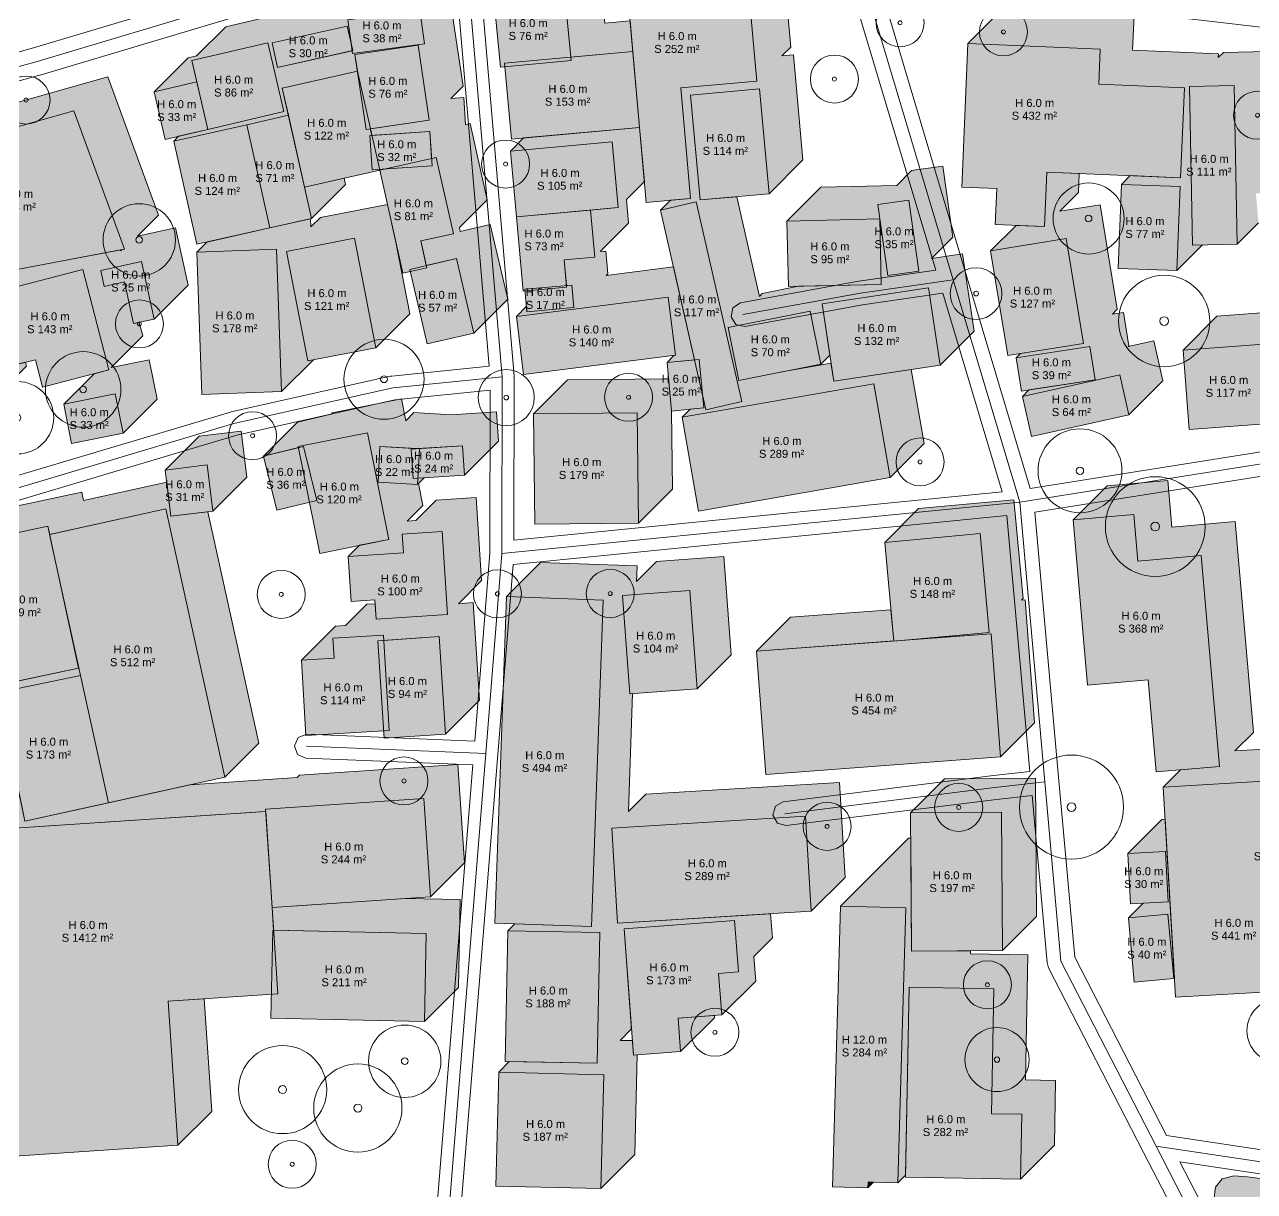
# Model space of a CAD drawing. Header units: metres. Extents: x -4 to 969, y -5 to 964.
# Drawn here: x 323.6 to 477.2, y 391.4 to 537.2 of the extents above; entities that cross this region are included whole.
import ezdxf

# ---------------------------------------------------------------- set-up
doc = ezdxf.new("R2010")
doc.units = ezdxf.units.M
doc.header["$MEASUREMENT"] = 0
for name, color, linetype, lineweight, true_color in [('TPX_BUILDING_AREAS_TEXT', 7, 'CONTINUOUS', 0, 0x000000), ('TPX_BUILDING_HEIGHTS_TEXT', 7, 'CONTINUOUS', 0, 0x000000), ('TPX_BUILDINGS', 7, 'CONTINUOUS', 0, 0x000000), ('TPX_BUILDINGS_HATCH', 7, 'CONTINUOUS', 0, 0xf0f0f0), ('TPX_BUILDINGS_SHADOWS_HATCH', 7, 'CONTINUOUS', 0, 0x000000), ('TPX_BUILDINGS_SHADOWS_OUTLINES', 7, 'CONTINUOUS', 0, 0x000000), ('TPX_ROADS_AXES', 7, 'CONTINUOUS', 0, 0x323232), ('TPX_ROADS_CONTOURS', 7, 'CONTINUOUS', 0, 0x646464), ('TPX_VEGETATION_GREEN_SPACES', 7, 'CONTINUOUS', 0, 0x58ba48), ('TPX_VEGETATION_GREEN_SPACES_HATCH', 7, 'CONTINUOUS', 0, 0x58ba48), ('TPX_VEGETATION_TREES_INDIVIDUAL', 7, 'CONTINUOUS', 0, 0x136734)]:
    doc.layers.add(name, color=color, linetype=linetype, lineweight=lineweight, true_color=true_color)
doc.styles.add('TPX_TEXTE', font='arial.ttf')

# ---------------------------------------------------------------- blocks, each defined once
blk = doc.blocks.new('TREETR005_CR065')
at = {"layer": 'TPX_VEGETATION_TREES_INDIVIDUAL'}
for radius in [6.5, 0.542]:
    blk.add_circle((0, 0, 0.04), radius, dxfattribs=at)
blk = doc.blocks.new('TREETR003_CR040')
at = {"layer": 'TPX_VEGETATION_TREES_INDIVIDUAL'}
for radius in [4, 0.333]:
    blk.add_circle((0, 0, 0.04), radius, dxfattribs=at)
blk = doc.blocks.new('TREETR004_CR044')
at = {"layer": 'TPX_VEGETATION_TREES_INDIVIDUAL'}
for radius in [4.44, 0.417]:
    blk.add_circle((0, 0, 0.04), radius, dxfattribs=at)
blk = doc.blocks.new('TREETR003_CR030')
at = {"layer": 'TPX_VEGETATION_TREES_INDIVIDUAL'}
for radius in [3, 0.25]:
    blk.add_circle((0, 0, 0.04), radius, dxfattribs=at)
blk = doc.blocks.new('TREETR005_CR052')
at = {"layer": 'TPX_VEGETATION_TREES_INDIVIDUAL'}
for radius in [5.24, 0.458]:
    blk.add_circle((0, 0, 0.04), radius, dxfattribs=at)
blk = doc.blocks.new('TREETR003_CR032')
at = {"layer": 'TPX_VEGETATION_TREES_INDIVIDUAL'}
for radius in [3.23, 0.292]:
    blk.add_circle((0, 0, 0.04), radius, dxfattribs=at)
blk = doc.blocks.new('TREETR004_CR047')
at = {"layer": 'TPX_VEGETATION_TREES_INDIVIDUAL'}
for radius in [4.72, 0.417]:
    blk.add_circle((0, 0, 0.04), radius, dxfattribs=at)
blk = doc.blocks.new('TREETR003_CR035')
at = {"layer": 'TPX_VEGETATION_TREES_INDIVIDUAL'}
for radius in [3.5, 0.292]:
    blk.add_circle((0, 0, 0.04), radius, dxfattribs=at)
blk = doc.blocks.new('TREETR005_CR062')
at = {"layer": 'TPX_VEGETATION_TREES_INDIVIDUAL'}
for radius in [6.24, 0.542]:
    blk.add_circle((0, 0, 0.04), radius, dxfattribs=at)
blk = doc.blocks.new('TREETR005_CR057')
at = {"layer": 'TPX_VEGETATION_TREES_INDIVIDUAL'}
for radius in [5.71, 0.542]:
    blk.add_circle((0, 0, 0.04), radius, dxfattribs=at)
blk = doc.blocks.new('TREETR005_CR055')
at = {"layer": 'TPX_VEGETATION_TREES_INDIVIDUAL'}
for radius in [5.51, 0.5]:
    blk.add_circle((0, 0, 0.04), radius, dxfattribs=at)
blk = doc.blocks.new('TREETR004_CR050')
at = {"layer": 'TPX_VEGETATION_TREES_INDIVIDUAL'}
for radius in [5, 0.417]:
    blk.add_circle((0, 0, 0.04), radius, dxfattribs=at)
blk = doc.blocks.new('TREETR004_CR045')
at = {"layer": 'TPX_VEGETATION_TREES_INDIVIDUAL'}
for radius in [4.52, 0.417]:
    blk.add_circle((0, 0, 0.04), radius, dxfattribs=at)

msp = doc.modelspace()

# ---------------------------------------------------------------- hatches: boundary and pattern name
at = {"layer": 'TPX_BUILDINGS_HATCH'}
for points in [[(391.01, 541.28), (382.19, 540.43), (383.02, 531.86), (391.85, 532.71), (391.01, 541.28)], [(414.03, 541.66), (398.98, 540.31), (401.25, 514.96), (406.79, 515.46), (405.56, 529.27), (415.07, 530.12), (414.03, 541.66)], [(372.95, 538.99), (363.96, 537.77), (364.53, 533.58), (373.52, 534.8), (372.95, 538.99)], [(363.88, 536.99), (354.5, 534.89), (355.18, 531.82), (364.57, 533.94), (363.88, 536.99)], [(353.96, 534.91), (344.44, 532.68), (346.46, 524.09), (355.97, 526.31), (353.96, 534.91)], [(372.73, 534.61), (364.84, 533.46), (366.25, 524.07), (374.13, 525.25), (372.73, 534.61)], [(399.57, 533.81), (383.55, 532.37), (384.41, 522.89), (400.41, 524.32), (399.57, 533.81)], [(441.43, 534.82), (440.67, 516.87), (445.06, 516.69), (444.86, 512.21), (451.02, 511.95), (451.32, 518.76), (468.03, 518.04), (468.51, 529.3), (457.79, 529.75), (457.99, 534.12), (441.43, 534.82)], [(365.14, 531.36), (355.76, 529.24), (358.54, 516.87), (367.93, 518.98), (365.14, 531.36)], [(345.06, 530.04), (339.74, 528.78), (341.13, 522.84), (346.46, 524.09), (345.06, 530.04)], [(415.39, 529.15), (406.79, 528.37), (407.99, 515.27), (416.59, 516.05), (415.39, 529.15)], [(474.71, 529.59), (469.14, 529.47), (469.53, 509.63), (475.11, 509.75), (474.71, 529.59)], [(329.7, 526.41), (310.85, 521.07), (312.82, 504.74), (336.03, 509.12), (329.7, 526.41)], [(356.53, 525.85), (351.31, 524.68), (354.21, 511.79), (359.42, 512.96), (356.53, 525.85)], [(351.31, 524.68), (342.19, 522.63), (345.09, 509.74), (354.21, 511.79), (351.31, 524.68)], [(374.19, 523.82), (366.71, 523.31), (367, 519.04), (374.48, 519.55), (374.19, 523.82)], [(396.99, 522.54), (384.27, 521.38), (385.03, 513.15), (397.75, 514.33), (396.99, 522.54)], [(375.01, 520.57), (367.93, 518.98), (370.81, 506.14), (373.82, 506.81), (373.07, 510.16), (377.14, 511.06), (375.01, 520.57)], [(460.64, 517.22), (460.22, 506.73), (467.56, 506.44), (467.97, 516.94), (460.64, 517.22)], [(407.5, 515.03), (403.03, 513.99), (408.69, 489.06), (413.17, 490.08), (407.5, 515.03)], [(434.05, 515.26), (430.17, 514.71), (431.43, 505.83), (435.31, 506.39), (434.05, 515.26)], [(394.27, 514.01), (385.03, 513.15), (385.88, 503.87), (391.29, 504.37), (390.98, 507.79), (394.8, 508.14), (394.27, 514.01)], [(430.42, 512.9), (418.83, 512.62), (419.03, 504.46), (430.62, 504.72), (430.42, 512.9)], [(364.77, 510.49), (356.28, 508.84), (358.96, 495.17), (367.45, 496.81), (364.77, 510.49)], [(453.72, 510.44), (444.27, 508.91), (446.42, 495.82), (455.87, 497.36), (453.72, 510.44)], [(355.04, 509.11), (345.07, 508.75), (345.71, 490.97), (355.68, 491.33), (355.04, 509.11)], [(338.16, 507.57), (333.07, 506.44), (333.51, 504.47), (336.02, 505.03), (337.18, 499.82), (339.75, 500.39), (338.16, 507.57)], [(377.51, 507.96), (371.7, 506.59), (373.88, 497.28), (379.69, 498.64), (377.51, 507.96)], [(330.82, 506.59), (319.23, 503.58), (321.6, 494.45), (324.91, 495.31), (325.81, 491.89), (334.07, 494.05), (330.82, 506.59)], [(391.96, 504.64), (386.09, 504.11), (386.34, 501.29), (392.21, 501.82), (391.96, 504.64)], [(436.53, 504.3), (423.22, 502.29), (424.67, 492.62), (437.99, 494.63), (436.53, 504.3)], [(404, 503.11), (385.01, 500.71), (385.92, 493.47), (404.92, 495.87), (404, 503.11)], [(421.72, 501.39), (411.5, 499.33), (412.83, 492.72), (423.06, 494.77), (421.72, 501.39)], [(456.67, 496.97), (447.48, 495.55), (448.14, 491.38), (457.33, 492.8), (456.67, 496.97)], [(480.04, 497.39), (468.33, 496.49), (469.09, 486.58), (480.8, 487.47), (480.04, 497.39)], [(407.86, 495.36), (403.84, 494.97), (404.42, 488.9), (408.45, 489.29), (407.86, 495.36)], [(460.43, 493.43), (448.25, 490.71), (449.38, 485.7), (461.56, 488.42), (460.43, 493.43)], [(429.67, 492.3), (405.72, 488.12), (407.79, 476.41), (431.74, 480.59), (429.67, 492.3)], [(334.88, 491.06), (328.44, 489.77), (329.43, 484.83), (335.87, 486.12), (334.88, 491.06)], [(400.13, 488.69), (387.15, 488.56), (387.3, 474.75), (400.29, 474.89), (400.13, 488.69)], [(366.4, 486.19), (357.76, 484.45), (360.45, 471.12), (369.09, 472.87), (366.4, 486.19)], [(358.4, 484.48), (353.42, 483.26), (355.08, 476.5), (360.06, 477.72), (358.4, 484.48)], [(367.96, 484.46), (367.72, 480), (372.67, 479.72), (372.91, 484.18), (367.96, 484.46)], [(378.3, 484.57), (371.87, 484.15), (372.12, 480.46), (378.55, 480.9), (378.3, 484.57)], [(346.38, 482.16), (341.13, 481.52), (341.83, 475.75), (347.09, 476.38), (346.38, 482.16)], [(341.22, 476.67), (326.66, 473.47), (334.03, 439.96), (348.59, 443.17), (341.22, 476.67)], [(462.2, 475.96), (454.62, 475.3), (456.4, 454.64), (463.99, 455.3), (464.99, 443.81), (472.89, 444.5), (470.6, 470.83), (462.7, 470.15), (462.2, 475.96)], [(326.46, 474.52), (316.32, 472.37), (320.1, 454.62), (330.31, 456.78), (326.46, 474.52)], [(370.91, 471.17), (364, 470.71), (364.37, 465.1), (367.33, 465.3), (367.49, 462.88), (376.42, 463.48), (375.73, 473.86), (370.75, 473.53), (370.91, 471.17)], [(442.96, 473.58), (431.05, 472.49), (432.19, 460.13), (444.09, 461.23), (442.96, 473.58)], [(383.79, 465.72), (382.32, 424.92), (394.4, 424.49), (395.87, 465.29), (383.79, 465.72)], [(406.71, 466.48), (398.29, 465.85), (399.21, 453.57), (407.62, 454.2), (406.71, 466.48)], [(362.23, 458.02), (358.14, 457.78), (358.72, 448.35), (369.11, 448.97), (368.39, 460.9), (362.08, 460.52), (362.23, 458.02)], [(375.36, 460.71), (367.68, 460.2), (368.49, 448.01), (376.17, 448.52), (375.36, 460.71)], [(444.35, 461.08), (415.04, 458.89), (416.19, 443.5), (445.51, 445.71), (444.35, 461.08)], [(330.53, 455.85), (320.26, 453.72), (323.59, 437.67), (334.03, 439.96), (330.53, 455.85)], [(373.46, 440.49), (353.65, 439.14), (354.49, 426.87), (374.29, 428.22), (373.46, 440.49)], [(353.69, 438.88), (311.57, 436.06), (312.73, 418.64), (320.37, 419.15), (320.95, 410.53), (313.32, 410.03), (314.3, 395.27), (342.7, 397.16), (341.5, 415.16), (355.22, 416.07), (353.69, 438.88)], [(421.14, 438.26), (396.95, 436.79), (397.67, 424.9), (421.87, 426.39), (421.14, 438.26)], [(445.66, 438.78), (434.27, 438.71), (434.4, 421.41), (445.78, 421.49), (445.66, 438.78)], [(466.13, 433.88), (461.45, 433.63), (461.78, 427.33), (466.47, 427.57), (466.13, 433.88)], [(425.52, 427.05), (424.51, 391.98), (428.94, 391.85), (428.96, 392.57), (432.68, 392.46), (433.68, 426.82), (425.52, 427.05)], [(466.45, 426.02), (461.51, 425.58), (462.22, 417.53), (467.17, 417.98), (466.45, 426.02)], [(412.29, 425.24), (398.48, 424.21), (399.66, 408.42), (405.54, 408.86), (405.23, 413.03), (410.68, 413.44), (410.28, 418.64), (412.78, 418.82), (412.29, 425.24)], [(354.57, 424.03), (354.34, 413.03), (373.53, 412.63), (373.76, 423.62), (354.57, 424.03)], [(383.94, 423.97), (383.62, 407.62), (395.12, 407.4), (395.45, 423.75), (383.94, 423.97)], [(434.12, 416.91), (433.66, 393.19), (448, 392.92), (448.17, 401.03), (444.39, 401.09), (444.69, 416.71), (434.12, 416.91)], [(382.82, 406.31), (382.45, 392.07), (395.56, 391.75), (395.93, 405.97), (382.82, 406.31)]]:
    msp.add_hatch(color=256, dxfattribs=at).paths.add_polyline_path(points)
h = msp.add_hatch(color=256, dxfattribs=at)
h.paths.add_polyline_path([(483.35, 442.93), (465.86, 441.91), (467.39, 415.67), (484.89, 416.68), (483.35, 442.93)])
h.paths.add_polyline_path([(478.02, 436.5), (481.95, 436.73), (482.25, 431.64), (478.32, 431.4), (478.02, 436.5)], flags=16)
at = {"layer": 'TPX_BUILDINGS_SHADOWS_HATCH'}
h = msp.add_hatch(color=256, dxfattribs=at)
h.paths.add_polyline_path([(403.22, 544.55), (398.98, 540.31), (414.03, 541.66), (415.07, 530.12), (405.56, 529.27), (406.79, 515.46), (404.27, 515.23), (403.03, 513.99), (407.5, 515.03), (413.17, 490.08), (408.69, 489.06), (408.31, 490.74), (408.45, 489.29), (406.72, 489.12), (405.72, 488.12), (429.67, 492.3), (431.74, 480.59), (435.98, 484.83), (434.34, 494.08), (424.67, 492.62), (424.33, 494.87), (418.42, 493.84), (412.83, 492.72), (411.5, 499.33), (421.72, 501.39), (423.06, 494.77), (424.18, 495.9), (423.22, 502.29), (436.53, 504.3), (437.99, 494.63), (442.23, 498.87), (440.77, 508.54), (436.88, 507.95), (439.55, 510.63), (438.29, 519.5), (434.41, 518.95), (432.55, 517.09), (423.08, 516.86), (418.83, 512.62), (430.42, 512.9), (430.62, 504.72), (420.28, 504.49), (415.74, 503.57), (415.39, 503.22), (412.56, 515.68), (407.99, 515.27), (406.79, 528.37), (415.39, 529.15), (416.59, 516.05), (420.83, 520.29), (419.63, 533.4), (418.21, 533.27), (419.31, 534.37), (418.27, 545.9), (403.22, 544.55)])
h.paths.add_polyline_path([(430.17, 514.71), (434.05, 515.26), (435.31, 506.39), (431.43, 505.83), (430.17, 514.71)], flags=16)
for points in [[(386.43, 544.67), (382.19, 540.43), (391.01, 541.28), (391.81, 533.11), (399.56, 533.81), (399.22, 537.64), (396.05, 537.35), (395.26, 545.52), (386.43, 544.67)], [(298.02, 521.61), (293.77, 517.37), (298.98, 517.84), (299.23, 515.05), (297.61, 514.9), (295.7, 512.99), (306.86, 514.35), (308.5, 500.79), (316.3, 502.81), (319.55, 490.27), (323.79, 494.51), (323.67, 494.99), (321.6, 494.45), (319.23, 503.58), (330.82, 506.59), (334.07, 494.05), (332.24, 493.57), (328.44, 489.77), (334.88, 491.06), (335.87, 486.12), (340.11, 490.37), (339.12, 495.31), (334.38, 494.36), (338.31, 498.29), (337.88, 499.97), (337.18, 499.82), (336.02, 505.03), (333.51, 504.47), (333.07, 506.44), (338.16, 507.57), (339.75, 500.39), (343.99, 504.63), (342.4, 511.81), (337.67, 510.76), (340.28, 513.37), (333.94, 530.65), (315.09, 525.32), (310.85, 521.07), (329.7, 526.41), (336.03, 509.12), (335.69, 509.06), (335.55, 508.92), (335.53, 509.03), (322.15, 506.5), (320.98, 505.34), (320.75, 506.23), (312.82, 504.74), (312.78, 505.05), (312.74, 505.03), (311.1, 518.59), (301.62, 517.44), (303.48, 519.29), (303.23, 522.09), (298.02, 521.61)], [(385.92, 523.03), (384.27, 521.38), (396.99, 522.54), (397.75, 514.33), (394.27, 514.01), (394.8, 508.14), (390.98, 507.79), (391.27, 504.58), (391.96, 504.64), (392.21, 501.82), (386.34, 501.29), (386.28, 501.99), (385.01, 500.71), (404, 503.11), (404.92, 495.87), (404.71, 495.85), (403.84, 494.97), (407.27, 495.3), (404.64, 506.9), (396.23, 505.84), (396.45, 506.06), (396.2, 508.88), (395.52, 508.82), (395.51, 508.86), (399.04, 512.38), (398.77, 515.35), (401.01, 517.6), (400.41, 524.32), (385.92, 523.03)], [(363.49, 517.98), (358.54, 516.87), (359.42, 512.96), (363.67, 517.2), (363.49, 517.98)], [(368.74, 519.16), (367.9, 519.1), (367.93, 518.98), (368.74, 519.16)], [(447.46, 512.1), (444.27, 508.91), (453.72, 510.44), (455.87, 497.36), (448.02, 496.08), (447.48, 495.55), (456.67, 496.97), (457.33, 492.8), (449.07, 491.53), (448.25, 490.71), (460.43, 493.43), (461.56, 488.42), (465.81, 492.67), (464.68, 497.67), (461.48, 496.96), (461.57, 497.04), (460.91, 501.21), (459.5, 500.99), (460.11, 501.61), (457.96, 514.68), (452.94, 513.87), (455.26, 516.19), (455.37, 518.59), (451.32, 518.76), (451.02, 511.95), (447.46, 512.1)], [(346.33, 510.02), (345.07, 508.75), (355.04, 509.11), (355.68, 491.33), (359.65, 495.3), (358.96, 495.17), (356.28, 508.84), (364.77, 510.49), (367.45, 496.81), (371.7, 501.05), (369.95, 509.98), (368.89, 514.71), (360.52, 513.08), (359.34, 511.9), (359.3, 512.93), (354.21, 511.79), (346.33, 510.02)], [(472.57, 500.74), (468.33, 496.49), (480.04, 497.39), (480.1, 496.52), (485.03, 496.97), (493.73, 497.77), (494.67, 487.54), (497.97, 490.84), (495.05, 490.62), (494.32, 500.07), (509.64, 501.24), (510.36, 491.79), (514.61, 496.03), (513.88, 505.49), (498.56, 504.31), (496.09, 501.84), (489.27, 501.21), (484.34, 500.76), (484.28, 501.63), (472.57, 500.74)], [(391.4, 492.8), (387.15, 488.56), (400.13, 488.69), (400.29, 474.89), (404.53, 479.14), (404.42, 488.94), (404.03, 492.93), (391.4, 492.8)], [(357.66, 487.51), (353.42, 483.26), (357.79, 484.33), (357.76, 484.45), (366.4, 486.19), (369.09, 472.87), (365.42, 472.13), (364, 470.71), (370.91, 471.17), (370.75, 473.53), (375.73, 473.86), (376.42, 463.48), (367.49, 462.88), (367.36, 464.83), (366.32, 464.76), (363.66, 462.1), (362.39, 462.02), (358.14, 457.78), (362.23, 458.02), (362.08, 460.52), (368.39, 460.9), (368.43, 460.25), (375.36, 460.71), (376.17, 448.52), (380.42, 452.76), (379.6, 464.96), (377.77, 464.83), (380.66, 467.72), (379.97, 478.1), (374.99, 477.77), (372.46, 475.23), (371.38, 475.16), (373.33, 477.11), (372.78, 479.83), (373.5, 480.56), (372.71, 480.5), (372.67, 479.72), (367.72, 480), (367.96, 484.46), (372.64, 484.2), (378.3, 484.57), (378.55, 480.9), (382.79, 485.15), (382.54, 488.82), (376.88, 488.44), (372.2, 488.7), (371.19, 487.69), (370.64, 490.43), (362.01, 488.69), (361.85, 488.53), (357.66, 487.51)], [(345.37, 485.76), (341.13, 481.52), (346.38, 482.16), (347.09, 476.38), (351.33, 480.62), (350.62, 486.4), (345.37, 485.76)], [(320.56, 476.61), (316.32, 472.37), (326.46, 474.52), (326.69, 473.48), (341.22, 476.67), (348.59, 443.17), (352.84, 447.41), (346.47, 476.31), (341.83, 475.75), (341.31, 480), (330.93, 477.72), (330.7, 478.76), (320.56, 476.61)], [(458.86, 479.54), (454.62, 475.3), (462.2, 475.96), (462.7, 470.15), (470.6, 470.83), (472.89, 444.5), (468.02, 444.08), (465.86, 441.91), (483.35, 442.93), (484.89, 416.68), (489.14, 420.92), (489.12, 421.3), (485.5, 421.02), (485.1, 426.2), (489.83, 426.57), (490.23, 421.38), (494.47, 425.63), (494.07, 430.81), (489.34, 430.44), (488.62, 429.72), (487.6, 447.17), (474.82, 446.43), (477.13, 448.74), (474.85, 475.08), (466.94, 474.39), (466.44, 480.21), (458.86, 479.54)], [(435.29, 476.73), (431.05, 472.49), (442.96, 473.58), (444.09, 461.23), (434.6, 460.35), (444.35, 461.08), (445.51, 445.71), (449.75, 449.95), (448.59, 465.33), (448.15, 465.29), (448.33, 465.47), (447.2, 477.82), (435.29, 476.73)], [(384.13, 407.61), (382.82, 406.31), (395.93, 405.97), (395.56, 391.75), (399.81, 395.99), (400.13, 408.46), (399.66, 408.42), (399.52, 410.23), (397.99, 410.27), (399.37, 411.65), (399.38, 412.16), (398.48, 424.21), (412.29, 425.24), (412.78, 418.82), (410.28, 418.64), (410.68, 413.44), (414.92, 417.68), (414.69, 420.73), (417.02, 423.06), (416.79, 426.08), (397.67, 424.9), (396.95, 436.79), (421.14, 438.26), (421.87, 426.39), (426.11, 430.63), (425.39, 442.5), (401.19, 441.03), (399.01, 438.85), (399.54, 453.59), (399.21, 453.57), (398.29, 465.85), (406.71, 466.48), (407.62, 454.2), (411.86, 458.44), (410.95, 470.73), (402.53, 470.1), (400.04, 467.61), (400.11, 469.54), (388.03, 469.97), (383.79, 465.72), (395.87, 465.29), (394.4, 424.49), (384.8, 424.83), (383.94, 423.97), (395.45, 423.75), (395.12, 407.4), (384.13, 407.61)], [(321.43, 454.9), (320.26, 453.72), (330.53, 455.85), (333.95, 440.31), (328.87, 463.43), (330.31, 456.78), (321.43, 454.9)], [(419.28, 463.13), (415.04, 458.89), (432.18, 460.17), (431.82, 464.07), (419.28, 463.13)], [(315.81, 440.3), (311.57, 436.06), (353.67, 438.88), (353.65, 439.14), (373.46, 440.49), (374.29, 428.22), (378.54, 432.46), (377.7, 444.74), (357.9, 443.39), (357.61, 443.1), (344.22, 442.2), (323.59, 437.67), (322.94, 440.78), (315.81, 440.3)], [(438.52, 442.95), (434.27, 438.71), (445.66, 438.78), (445.78, 421.49), (450.02, 425.73), (449.9, 443.03), (438.52, 442.95)], [(465.69, 437.87), (461.45, 433.63), (466.13, 433.88), (466.47, 427.57), (463.34, 427.41), (461.51, 425.58), (466.45, 426.02), (467.17, 417.98), (467.25, 418.05), (466.09, 437.89), (465.69, 437.87)], [(434.01, 435.54), (425.52, 427.05), (433.68, 426.82), (432.68, 392.46), (433.66, 393.44), (434.12, 416.91), (444.69, 416.71), (444.39, 401.09), (448.17, 401.03), (448, 392.92), (452.25, 397.16), (452.41, 405.27), (448.63, 405.34), (448.94, 420.95), (441.75, 421.09), (441.77, 421.46), (434.4, 421.41), (434.3, 435.53), (434.01, 435.54)], [(357.63, 427.09), (354.49, 426.87), (354.68, 424.03), (373.76, 423.62), (373.53, 412.63), (377.77, 416.87), (378, 427.86), (371.17, 428.01), (357.63, 427.09)], [(346, 415.46), (341.5, 415.16), (342.7, 397.16), (346.94, 401.4), (346, 415.46)], [(409.76, 413.37), (405.23, 413.03), (405.54, 408.86), (409.78, 413.1), (409.76, 413.37)], [(428.96, 392.57), (428.94, 391.85), (429.64, 392.55), (428.96, 392.57)]]:
    msp.add_hatch(color=256, dxfattribs=at).paths.add_polyline_path(points)
h = msp.add_hatch(color=256, dxfattribs=at)
h.paths.add_polyline_path([(343.99, 533.03), (339.74, 528.78), (345.06, 530.04), (344.44, 532.68), (353.96, 534.91), (355.97, 526.31), (346.46, 524.09), (342.79, 523.23), (342.19, 522.63), (351.31, 524.68), (356.53, 525.85), (355.76, 529.24), (365.14, 531.36), (365.18, 531.18), (364.84, 533.46), (372.73, 534.61), (374.13, 525.25), (366.76, 524.15), (366.95, 523.33), (374.19, 523.82), (374.42, 520.44), (375.01, 520.57), (377.14, 511.06), (373.07, 510.16), (373.76, 507.08), (377.51, 507.96), (379.69, 498.64), (383.93, 502.89), (381.75, 512.2), (378, 511.32), (377.89, 511.82), (381.38, 515.31), (379.25, 524.81), (378.67, 524.68), (378.43, 528.06), (376.83, 527.95), (378.37, 529.5), (377.05, 538.33), (377.76, 539.04), (377.19, 543.23), (368.21, 542.01), (367.23, 541.03), (358.74, 539.13), (358.31, 538.7), (358.21, 539.15), (348.69, 536.92), (345.04, 533.27), (343.99, 533.03)])
h.paths.add_polyline_path([(354.5, 534.89), (363.88, 536.99), (364.36, 534.85), (363.96, 537.77), (372.95, 538.99), (373.52, 534.8), (364.53, 533.58), (364.49, 533.92), (355.18, 531.82), (354.5, 534.89)], flags=16)
h = msp.add_hatch(color=256, dxfattribs=at)
h.paths.add_polyline_path([(445.67, 539.06), (441.43, 534.82), (457.99, 534.12), (457.79, 529.75), (468.51, 529.3), (468.03, 518.04), (461.74, 518.31), (460.64, 517.22), (467.97, 516.94), (467.56, 506.44), (470.77, 509.66), (469.53, 509.63), (469.14, 529.47), (474.71, 529.59), (475.11, 509.75), (477.76, 512.4), (477.44, 516.08), (484.77, 516.72), (485.31, 510.54), (488.86, 514.1), (488.78, 516.33), (502.56, 516.86), (502.82, 510.35), (507.06, 514.59), (506.82, 520.77), (509.82, 523.77), (508.87, 536.25), (501.23, 535.66), (496.99, 531.42), (504.63, 532), (505.58, 519.53), (497.93, 518.95), (497.8, 520.76), (496.22, 520.7), (497.69, 522.17), (497.47, 525.01), (496.89, 531.38), (496.31, 537.7), (482.36, 536.42), (478.97, 533.03), (478.95, 533.83), (473.38, 533.71), (472.73, 533.07), (472.76, 533.54), (462.03, 533.99), (462.23, 538.36), (445.67, 539.06)])
h.paths.add_polyline_path([(478.12, 532.18), (492.07, 533.46), (492.64, 527.14), (493.49, 517.97), (490.1, 517.66), (489.36, 516.92), (489.31, 517.59), (479.54, 516.69), (479.42, 518.06), (479.27, 517.91), (479.22, 520.18), (478.71, 525.86), (478.12, 532.18)], flags=16)
at = {"layer": 'TPX_VEGETATION_GREEN_SPACES_HATCH'}
msp.add_hatch(color=256, dxfattribs=at).paths.add_polyline_path([(472.37, 391.94), (472.19, 390.29), (472.6, 389.04), (494.04, 350.38), (494.81, 349.56), (495.73, 349.34), (496.6, 349.46), (497.47, 349.8), (497.96, 350.53), (506.09, 389.27), (476.4, 393.23), (474.68, 393.33), (473.24, 392.96), (472.37, 391.94)])

# ---------------------------------------------------------------- linework, layer by layer
at = {"layer": 'TPX_BUILDINGS', "elevation": 0.04}
for points in [[(391.01, 541.28), (382.19, 540.43), (383.02, 531.86), (391.85, 532.71)], [(414.03, 541.66), (398.98, 540.31), (401.25, 514.96), (406.79, 515.46), (405.56, 529.27), (415.07, 530.12)], [(372.95, 538.99), (363.96, 537.77), (364.53, 533.58), (373.52, 534.8)], [(363.88, 536.99), (354.5, 534.89), (355.18, 531.82), (364.57, 533.94)], [(353.96, 534.91), (344.44, 532.68), (346.46, 524.09), (355.97, 526.31)], [(372.73, 534.61), (364.84, 533.46), (366.25, 524.07), (374.13, 525.25)], [(399.57, 533.81), (383.55, 532.37), (384.41, 522.89), (400.41, 524.32)], [(441.43, 534.82), (440.67, 516.87), (445.06, 516.69), (444.86, 512.21), (451.02, 511.95), (451.32, 518.76), (468.03, 518.04), (468.51, 529.3), (457.79, 529.75), (457.99, 534.12)], [(365.14, 531.36), (355.76, 529.24), (358.54, 516.87), (367.93, 518.98)], [(345.06, 530.04), (339.74, 528.78), (341.13, 522.84), (346.46, 524.09)], [(415.39, 529.15), (406.79, 528.37), (407.99, 515.27), (416.59, 516.05)], [(474.71, 529.59), (469.14, 529.47), (469.53, 509.63), (475.11, 509.75)], [(329.7, 526.41), (310.85, 521.07), (312.82, 504.74), (336.03, 509.12)], [(356.53, 525.85), (351.31, 524.68), (354.21, 511.79), (359.42, 512.96)], [(351.31, 524.68), (342.19, 522.63), (345.09, 509.74), (354.21, 511.79)], [(374.19, 523.82), (366.71, 523.31), (367, 519.04), (374.48, 519.55)], [(396.99, 522.54), (384.27, 521.38), (385.03, 513.15), (397.75, 514.33)], [(375.01, 520.57), (367.93, 518.98), (370.81, 506.14), (373.82, 506.81), (373.07, 510.16), (377.14, 511.06)], [(460.64, 517.22), (460.22, 506.73), (467.56, 506.44), (467.97, 516.94)], [(407.5, 515.03), (403.03, 513.99), (408.69, 489.06), (413.17, 490.08)], [(434.05, 515.26), (430.17, 514.71), (431.43, 505.83), (435.31, 506.39)], [(394.27, 514.01), (385.03, 513.15), (385.88, 503.87), (391.29, 504.37), (390.98, 507.79), (394.8, 508.14)], [(430.42, 512.9), (418.83, 512.62), (419.03, 504.46), (430.62, 504.72)], [(364.77, 510.49), (356.28, 508.84), (358.96, 495.17), (367.45, 496.81)], [(453.72, 510.44), (444.27, 508.91), (446.42, 495.82), (455.87, 497.36)], [(355.04, 509.11), (345.07, 508.75), (345.71, 490.97), (355.68, 491.33)], [(338.16, 507.57), (333.07, 506.44), (333.51, 504.47), (336.02, 505.03), (337.18, 499.82), (339.75, 500.39)], [(377.51, 507.96), (371.7, 506.59), (373.88, 497.28), (379.69, 498.64)], [(330.82, 506.59), (319.23, 503.58), (321.6, 494.45), (324.91, 495.31), (325.81, 491.89), (334.07, 494.05)], [(391.96, 504.64), (386.09, 504.11), (386.34, 501.29), (392.21, 501.82)], [(436.53, 504.3), (423.22, 502.29), (424.67, 492.62), (437.99, 494.63)], [(404, 503.11), (385.01, 500.71), (385.92, 493.47), (404.92, 495.87)], [(421.72, 501.39), (411.5, 499.33), (412.83, 492.72), (423.06, 494.77)], [(456.67, 496.97), (447.48, 495.55), (448.14, 491.38), (457.33, 492.8)], [(480.04, 497.39), (468.33, 496.49), (469.09, 486.58), (480.8, 487.47)], [(407.86, 495.36), (403.84, 494.97), (404.42, 488.9), (408.45, 489.29)], [(460.43, 493.43), (448.25, 490.71), (449.38, 485.7), (461.56, 488.42)], [(429.67, 492.3), (405.72, 488.12), (407.79, 476.41), (431.74, 480.59)], [(334.88, 491.06), (328.44, 489.77), (329.43, 484.83), (335.87, 486.12)], [(400.13, 488.69), (387.15, 488.56), (387.3, 474.75), (400.29, 474.89)], [(366.4, 486.19), (357.76, 484.45), (360.45, 471.12), (369.09, 472.87)], [(358.4, 484.48), (353.42, 483.26), (355.08, 476.5), (360.06, 477.72)], [(367.96, 484.46), (367.72, 480), (372.67, 479.72), (372.91, 484.18)], [(378.3, 484.57), (371.87, 484.15), (372.12, 480.46), (378.55, 480.9)], [(346.38, 482.16), (341.13, 481.52), (341.83, 475.75), (347.09, 476.38)], [(341.22, 476.67), (326.66, 473.47), (334.03, 439.96), (348.59, 443.17)], [(462.2, 475.96), (454.62, 475.3), (456.4, 454.64), (463.99, 455.3), (464.99, 443.81), (472.89, 444.5), (470.6, 470.83), (462.7, 470.15)], [(326.46, 474.52), (316.32, 472.37), (320.1, 454.62), (330.31, 456.78)], [(370.91, 471.17), (364, 470.71), (364.37, 465.1), (367.33, 465.3), (367.49, 462.88), (376.42, 463.48), (375.73, 473.86), (370.75, 473.53)], [(442.96, 473.58), (431.05, 472.49), (432.19, 460.13), (444.09, 461.23)], [(383.79, 465.72), (382.32, 424.92), (394.4, 424.49), (395.87, 465.29)], [(406.71, 466.48), (398.29, 465.85), (399.21, 453.57), (407.62, 454.2)], [(362.23, 458.02), (358.14, 457.78), (358.72, 448.35), (369.11, 448.97), (368.39, 460.9), (362.08, 460.52)], [(375.36, 460.71), (367.68, 460.2), (368.49, 448.01), (376.17, 448.52)], [(444.35, 461.08), (415.04, 458.89), (416.19, 443.5), (445.51, 445.71)], [(330.53, 455.85), (320.26, 453.72), (323.59, 437.67), (334.03, 439.96)], [(483.35, 442.93), (465.86, 441.91), (467.39, 415.67), (484.89, 416.68)], [(373.46, 440.49), (353.65, 439.14), (354.49, 426.87), (374.29, 428.22)], [(353.69, 438.88), (311.57, 436.06), (312.73, 418.64), (320.37, 419.15), (320.95, 410.53), (313.32, 410.03), (314.3, 395.27), (342.7, 397.16), (341.5, 415.16), (355.22, 416.07)], [(421.14, 438.26), (396.95, 436.79), (397.67, 424.9), (421.87, 426.39)], [(445.66, 438.78), (434.27, 438.71), (434.4, 421.41), (445.78, 421.49)], [(466.13, 433.88), (461.45, 433.63), (461.78, 427.33), (466.47, 427.57)], [(425.52, 427.05), (424.51, 391.98), (428.94, 391.85), (428.96, 392.57), (432.68, 392.46), (433.68, 426.82)], [(466.45, 426.02), (461.51, 425.58), (462.22, 417.53), (467.17, 417.98)], [(412.29, 425.24), (398.48, 424.21), (399.66, 408.42), (405.54, 408.86), (405.23, 413.03), (410.68, 413.44), (410.28, 418.64), (412.78, 418.82)], [(354.57, 424.03), (354.34, 413.03), (373.53, 412.63), (373.76, 423.62)], [(383.94, 423.97), (383.62, 407.62), (395.12, 407.4), (395.45, 423.75)], [(434.12, 416.91), (433.66, 393.19), (448, 392.92), (448.17, 401.03), (444.39, 401.09), (444.69, 416.71)], [(382.82, 406.31), (382.45, 392.07), (395.56, 391.75), (395.93, 405.97)]]:
    msp.add_lwpolyline(points, close=True, dxfattribs=at)
at = {"layer": 'TPX_BUILDINGS_SHADOWS_OUTLINES', "elevation": 0.04}
for points in [[(414.03, 541.66), (415.07, 530.12), (405.56, 529.27), (406.79, 515.46), (404.27, 515.23), (403.03, 513.99), (407.5, 515.03), (413.17, 490.08), (408.69, 489.06), (408.31, 490.74), (408.45, 489.29), (406.72, 489.12), (405.72, 488.12), (429.67, 492.3), (431.74, 480.59), (435.98, 484.83), (434.34, 494.08), (424.67, 492.62), (424.33, 494.87), (418.42, 493.84), (412.83, 492.72), (411.5, 499.33), (421.72, 501.39), (423.06, 494.77), (424.18, 495.9), (423.22, 502.29), (436.53, 504.3), (437.99, 494.63), (442.23, 498.87), (440.77, 508.54), (436.88, 507.95), (439.55, 510.63), (438.29, 519.5), (434.41, 518.95), (432.55, 517.09), (423.08, 516.86), (418.83, 512.62), (430.42, 512.9), (430.62, 504.72), (420.28, 504.49), (415.74, 503.57), (415.39, 503.22), (412.56, 515.68), (407.99, 515.27), (406.79, 528.37), (415.39, 529.15), (416.59, 516.05), (420.83, 520.29), (419.63, 533.4), (418.21, 533.27), (419.31, 534.37), (418.27, 545.9)], [(358.21, 539.15), (348.69, 536.92), (345.04, 533.27), (343.99, 533.03), (339.74, 528.78), (345.06, 530.04), (344.44, 532.68), (353.96, 534.91), (355.97, 526.31), (346.46, 524.09), (342.79, 523.23), (342.19, 522.63), (351.31, 524.68), (356.53, 525.85), (355.76, 529.24), (365.14, 531.36), (365.18, 531.18), (364.84, 533.46), (372.73, 534.61), (374.13, 525.25), (366.76, 524.15), (366.95, 523.33), (374.19, 523.82), (374.42, 520.44), (375.01, 520.57), (377.14, 511.06), (373.07, 510.16), (373.76, 507.08), (377.51, 507.96), (379.69, 498.64), (383.93, 502.89), (381.75, 512.2), (378, 511.32), (377.89, 511.82), (381.38, 515.31), (379.25, 524.81), (378.67, 524.68), (378.43, 528.06), (376.83, 527.95), (378.37, 529.5), (377.05, 538.33)], [(445.67, 539.06), (441.43, 534.82), (457.99, 534.12), (457.79, 529.75), (468.51, 529.3), (468.03, 518.04), (461.74, 518.31), (460.64, 517.22), (467.97, 516.94), (467.56, 506.44), (470.77, 509.66), (469.53, 509.63), (469.14, 529.47), (474.71, 529.59), (475.11, 509.75), (477.76, 512.4)], [(478.95, 533.83), (473.38, 533.71), (472.73, 533.07), (472.76, 533.54), (462.03, 533.99), (462.23, 538.36)], [(319.23, 503.58), (330.82, 506.59), (334.07, 494.05), (332.24, 493.57), (328.44, 489.77), (334.88, 491.06), (335.87, 486.12), (340.11, 490.37), (339.12, 495.31), (334.38, 494.36), (338.31, 498.29), (337.88, 499.97), (337.18, 499.82), (336.02, 505.03), (333.51, 504.47), (333.07, 506.44), (338.16, 507.57), (339.75, 500.39), (343.99, 504.63), (342.4, 511.81), (337.67, 510.76), (340.28, 513.37), (333.94, 530.65), (315.09, 525.32)], [(310.85, 521.07), (329.7, 526.41), (336.03, 509.12), (335.69, 509.06), (335.55, 508.92), (335.53, 509.03), (322.15, 506.5)], [(319.55, 490.27), (323.79, 494.51), (323.67, 494.99), (321.6, 494.45)], [(487.6, 447.17), (474.82, 446.43), (477.13, 448.74), (474.85, 475.08), (466.94, 474.39), (466.44, 480.21), (458.86, 479.54), (454.62, 475.3), (462.2, 475.96), (462.7, 470.15), (470.6, 470.83), (472.89, 444.5), (468.02, 444.08), (465.86, 441.91), (483.35, 442.93)]]:
    msp.add_lwpolyline(points, dxfattribs=at)
for points in [[(386.43, 544.67), (382.19, 540.43), (391.01, 541.28), (391.81, 533.11), (399.56, 533.81), (399.22, 537.64), (396.05, 537.35), (395.26, 545.52)], [(354.5, 534.89), (363.88, 536.99), (364.36, 534.85), (363.96, 537.77), (372.95, 538.99), (373.52, 534.8), (364.53, 533.58), (364.49, 533.92), (355.18, 531.82)], [(385.92, 523.03), (384.27, 521.38), (396.99, 522.54), (397.75, 514.33), (394.27, 514.01), (394.8, 508.14), (390.98, 507.79), (391.27, 504.58), (391.96, 504.64), (392.21, 501.82), (386.34, 501.29), (386.28, 501.99), (385.01, 500.71), (404, 503.11), (404.92, 495.87), (404.71, 495.85), (403.84, 494.97), (407.27, 495.3), (404.64, 506.9), (396.23, 505.84), (396.45, 506.06), (396.2, 508.88), (395.52, 508.82), (395.51, 508.86), (399.04, 512.38), (398.77, 515.35), (401.01, 517.6), (400.41, 524.32)], [(363.49, 517.98), (358.54, 516.87), (359.42, 512.96), (363.67, 517.2)], [(368.74, 519.16), (367.9, 519.1), (367.93, 518.98)], [(447.46, 512.1), (444.27, 508.91), (453.72, 510.44), (455.87, 497.36), (448.02, 496.08), (447.48, 495.55), (456.67, 496.97), (457.33, 492.8), (449.07, 491.53), (448.25, 490.71), (460.43, 493.43), (461.56, 488.42), (465.81, 492.67), (464.68, 497.67), (461.48, 496.96), (461.57, 497.04), (460.91, 501.21), (459.5, 500.99), (460.11, 501.61), (457.96, 514.68), (452.94, 513.87), (455.26, 516.19), (455.37, 518.59), (451.32, 518.76), (451.02, 511.95)], [(430.17, 514.71), (434.05, 515.26), (435.31, 506.39), (431.43, 505.83)], [(346.33, 510.02), (345.07, 508.75), (355.04, 509.11), (355.68, 491.33), (359.65, 495.3), (358.96, 495.17), (356.28, 508.84), (364.77, 510.49), (367.45, 496.81), (371.7, 501.05), (369.95, 509.98), (368.89, 514.71), (360.52, 513.08), (359.34, 511.9), (359.3, 512.93), (354.21, 511.79)], [(472.57, 500.74), (468.33, 496.49), (480.04, 497.39), (480.1, 496.52), (485.03, 496.97), (493.73, 497.77), (494.67, 487.54), (497.97, 490.84), (495.05, 490.62), (494.32, 500.07), (509.64, 501.24), (510.36, 491.79), (514.61, 496.03), (513.88, 505.49), (498.56, 504.31), (496.09, 501.84), (489.27, 501.21), (484.34, 500.76), (484.28, 501.63)], [(391.4, 492.8), (387.15, 488.56), (400.13, 488.69), (400.29, 474.89), (404.53, 479.14), (404.42, 488.94), (404.03, 492.93)], [(357.66, 487.51), (353.42, 483.26), (357.79, 484.33), (357.76, 484.45), (366.4, 486.19), (369.09, 472.87), (365.42, 472.13), (364, 470.71), (370.91, 471.17), (370.75, 473.53), (375.73, 473.86), (376.42, 463.48), (367.49, 462.88), (367.36, 464.83), (366.32, 464.76), (363.66, 462.1), (362.39, 462.02), (358.14, 457.78), (362.23, 458.02), (362.08, 460.52), (368.39, 460.9), (368.43, 460.25), (375.36, 460.71), (376.17, 448.52), (380.42, 452.76), (379.6, 464.96), (377.77, 464.83), (380.66, 467.72), (379.97, 478.1), (374.99, 477.77), (372.46, 475.23), (371.38, 475.16), (373.33, 477.11), (372.78, 479.83), (373.5, 480.56), (372.71, 480.5), (372.67, 479.72), (367.72, 480), (367.96, 484.46), (372.64, 484.2), (378.3, 484.57), (378.55, 480.9), (382.79, 485.15), (382.54, 488.82), (376.88, 488.44), (372.2, 488.7), (371.19, 487.69), (370.64, 490.43), (362.01, 488.69), (361.85, 488.53)], [(345.37, 485.76), (341.13, 481.52), (346.38, 482.16), (347.09, 476.38), (351.33, 480.62), (350.62, 486.4)], [(320.56, 476.61), (316.32, 472.37), (326.46, 474.52), (326.69, 473.48), (341.22, 476.67), (348.59, 443.17), (352.84, 447.41), (346.47, 476.31), (341.83, 475.75), (341.31, 480), (330.93, 477.72), (330.7, 478.76)], [(435.29, 476.73), (431.05, 472.49), (442.96, 473.58), (444.09, 461.23), (434.6, 460.35), (444.35, 461.08), (445.51, 445.71), (449.75, 449.95), (448.59, 465.33), (448.15, 465.29), (448.33, 465.47), (447.2, 477.82)], [(384.13, 407.61), (382.82, 406.31), (395.93, 405.97), (395.56, 391.75), (399.81, 395.99), (400.13, 408.46), (399.66, 408.42), (399.52, 410.23), (397.99, 410.27), (399.37, 411.65), (399.38, 412.16), (398.48, 424.21), (412.29, 425.24), (412.78, 418.82), (410.28, 418.64), (410.68, 413.44), (414.92, 417.68), (414.69, 420.73), (417.02, 423.06), (416.79, 426.08), (397.67, 424.9), (396.95, 436.79), (421.14, 438.26), (421.87, 426.39), (426.11, 430.63), (425.39, 442.5), (401.19, 441.03), (399.01, 438.85), (399.54, 453.59), (399.21, 453.57), (398.29, 465.85), (406.71, 466.48), (407.62, 454.2), (411.86, 458.44), (410.95, 470.73), (402.53, 470.1), (400.04, 467.61), (400.11, 469.54), (388.03, 469.97), (383.79, 465.72), (395.87, 465.29), (394.4, 424.49), (384.8, 424.83), (383.94, 423.97), (395.45, 423.75), (395.12, 407.4)], [(321.43, 454.9), (320.26, 453.72), (330.53, 455.85), (333.95, 440.31), (328.87, 463.43), (330.31, 456.78)], [(419.28, 463.13), (415.04, 458.89), (432.18, 460.17), (431.82, 464.07)], [(315.81, 440.3), (311.57, 436.06), (353.67, 438.88), (353.65, 439.14), (373.46, 440.49), (374.29, 428.22), (378.54, 432.46), (377.7, 444.74), (357.9, 443.39), (357.61, 443.1), (344.22, 442.2), (323.59, 437.67), (322.94, 440.78)], [(438.52, 442.95), (434.27, 438.71), (445.66, 438.78), (445.78, 421.49), (450.02, 425.73), (449.9, 443.03)], [(465.69, 437.87), (461.45, 433.63), (466.13, 433.88), (466.47, 427.57), (463.34, 427.41), (461.51, 425.58), (466.45, 426.02), (467.17, 417.98), (467.25, 418.05), (466.09, 437.89)], [(434.01, 435.54), (425.52, 427.05), (433.68, 426.82), (432.68, 392.46), (433.66, 393.44), (434.12, 416.91), (444.69, 416.71), (444.39, 401.09), (448.17, 401.03), (448, 392.92), (452.25, 397.16), (452.41, 405.27), (448.63, 405.34), (448.94, 420.95), (441.75, 421.09), (441.77, 421.46), (434.4, 421.41), (434.3, 435.53)], [(357.63, 427.09), (354.49, 426.87), (354.68, 424.03), (373.76, 423.62), (373.53, 412.63), (377.77, 416.87), (378, 427.86), (371.17, 428.01)], [(346, 415.46), (341.5, 415.16), (342.7, 397.16), (346.94, 401.4)], [(409.76, 413.37), (405.23, 413.03), (405.54, 408.86), (409.78, 413.1)], [(428.96, 392.57), (428.94, 391.85), (429.64, 392.55)]]:
    msp.add_lwpolyline(points, close=True, dxfattribs=at)
at = {"layer": 'TPX_ROADS_AXES', "elevation": 0.03}
for points in [[(378.75, 545.74), (360.54, 543.19), (325.14, 532.59), (264.57, 515.85)], [(378.75, 545.74), (383.23, 493.17)], [(427.91, 544.48), (439.6, 505.31), (447.92, 477.5)], [(413.31, 500.95), (428.03, 503.64), (439.6, 505.31)], [(273.93, 464.74), (308.1, 474.93), (349.7, 487.35), (369.58, 491.78), (383.23, 493.17)], [(383.23, 493.17), (383.21, 471.1)], [(447.92, 477.5), (515.44, 488.2)], [(383.21, 471.1), (447.92, 477.5)], [(447.92, 477.5), (451.06, 442.55), (453.07, 420.15), (464.97, 397.04), (470.81, 385.68)], [(383.21, 471.1), (381.19, 446.11), (379.4, 423.99), (376.47, 387.68)], [(358.77, 447.02), (381.19, 446.11)], [(418.56, 438.59), (444.83, 441.87), (451.06, 442.55)], [(464.97, 397.04), (506.72, 390.78), (511.89, 389.98)]]:
    msp.add_lwpolyline(points, dxfattribs=at)
at = {"layer": 'TPX_ROADS_CONTOURS', "elevation": 0.03}
for points in [[(360.04, 544.86), (324.65, 534.27), (265.71, 517.97)], [(309.83, 473.89), (350.07, 485.89), (369.82, 490.3), (381.73, 491.51), (381.71, 471.16), (379.81, 447.67), (358.83, 448.52), (357.75, 448.12), (357.27, 447.08), (357.66, 446), (358.71, 445.52), (379.56, 444.68), (377.9, 424.11), (375.08, 389.21), (322.83, 390.32)]]:
    msp.add_lwpolyline(points, dxfattribs=at)
for points in [[(380.4, 544.04), (395.61, 544.6), (426.58, 542.8), (437.42, 506.51), (427.82, 505.13), (427.76, 505.12), (413.04, 502.42), (412.08, 501.8), (411.84, 500.68), (412.46, 499.71), (413.58, 499.47), (428.28, 502.16), (438.29, 503.61), (445.71, 478.79), (384.71, 472.75), (384.73, 493.17), (384.71, 493.23), (384.73, 493.3)], [(266.71, 514.62), (325.6, 530.9), (325.64, 530.92), (360.92, 541.47), (377.41, 543.78), (381.61, 494.51), (369.43, 493.27), (369.25, 493.24), (349.37, 488.81), (349.27, 488.78), (307.67, 476.37), (275.39, 466.74), (274.32, 473.76), (268.54, 507.63), (268.51, 507.78)], [(430.35, 542.43), (466.58, 538.21), (507.05, 533.49), (513.5, 489.41), (449.23, 479.23), (441.28, 505.81)], [(449.79, 476.28), (513.93, 486.44), (520.08, 444.44), (510.43, 391.73), (506.94, 392.26), (466.25, 398.36), (454.79, 420.65), (452.8, 442.7)], [(378.09, 389.14), (380.89, 423.87), (382.68, 445.99), (384.6, 469.73), (446.31, 475.84), (449.19, 443.85), (444.65, 443.36), (418.37, 440.07), (417.38, 439.51), (417.07, 438.4), (417.64, 437.4), (418.75, 437.1), (445.01, 440.38), (449.46, 440.86), (451.33, 419.99), (451.52, 419.35), (463.41, 396.24), (468.04, 387.24), (407.74, 388.51)], [(467.94, 395.08), (506.49, 389.29), (509.95, 388.76), (506.75, 365.78), (503.21, 340.57), (499.26, 332.65), (472.38, 386.46)]]:
    msp.add_lwpolyline(points, close=True, dxfattribs=at)
at = {"layer": 'TPX_VEGETATION_GREEN_SPACES', "elevation": 0}
msp.add_lwpolyline([(472.37, 391.94), (472.19, 390.29), (472.6, 389.04), (494.04, 350.38), (494.81, 349.56), (495.73, 349.34), (496.6, 349.46), (497.47, 349.8), (497.96, 350.53), (506.09, 389.27), (476.4, 393.23), (474.68, 393.33), (473.24, 392.96)], close=True, dxfattribs=at)

# ---------------------------------------------------------------- block references
at = {"layer": 'TPX_VEGETATION_TREES_INDIVIDUAL'}
for name, p in [('TREETR003_CR030', (432.97, 537.41, 0.04)), ('TREETR003_CR030', (445.89, 536.28, 0.04)), ('TREETR003_CR030', (424.76, 530.38, 0.04)), ('TREETR003_CR030', (323.73, 527.76, 0.04)), ('TREETR003_CR030', (477.64, 525.86, 0.04)), ('TREETR003_CR030', (383.67, 519.76, 0.04)), ('TREETR004_CR044', (456.53, 512.96, 0.04)), ('TREETR004_CR045', (337.88, 510.29, 0.04)), ('TREETR003_CR032', (442.46, 503.58, 0.04)), ('TREETR005_CR057', (465.97, 500.15, 0.04)), ('TREETR003_CR030', (337.91, 499.79, 0.04)), ('TREETR004_CR050', (368.47, 492.87, 0.04)), ('TREETR004_CR047', (330.88, 491.6, 0.04)), ('TREETR003_CR035', (383.75, 490.58, 0.04)), ('TREETR003_CR030', (399.03, 490.62, 0.04)), ('TREETR004_CR045', (322.67, 488.07, 0.04)), ('TREETR003_CR030', (352.04, 485.82, 0.04)), ('TREETR005_CR052', (455.45, 481.44, 0.04)), ('TREETR003_CR030', (435.47, 482.55, 0.04)), ('TREETR005_CR062', (464.86, 474.46, 0.04)), ('TREETR003_CR030', (355.62, 465.99, 0.04)), ('TREETR003_CR030', (382.65, 466.06, 0.04)), ('TREETR003_CR030', (396.74, 466.1, 0.04)), ('TREETR005_CR065', (454.39, 439.42, 0.04)), ('TREETR003_CR030', (370.96, 442.68, 0.04)), ('TREETR003_CR030', (440.29, 439.38, 0.04)), ('TREETR003_CR030', (423.85, 437, 0.04)), ('TREETR003_CR030', (443.88, 417.21, 0.04)), ('TREETR003_CR040', (480.32, 411.47, 0.04)), ('TREETR003_CR030', (409.82, 411.28, 0.04)), ('TREETR004_CR045', (371.06, 407.66, 0.04)), ('TREETR003_CR040', (445.08, 407.87, 0.04)), ('TREETR005_CR055', (355.8, 404.12, 0.04)), ('TREETR005_CR055', (365.2, 401.81, 0.04)), ('TREETR003_CR030', (357, 394.79, 0.04))]:
    msp.add_blockref(name, p, dxfattribs=at)

# ---------------------------------------------------------------- texts
at = {"layer": 'TPX_BUILDING_AREAS_TEXT', "style": 'TPX_TEXTE'}
for s, p in [('S 38 m²', (365.77, 534.98, 0.05)), ('S 76 m²', (384.04, 535.27, 0.05)), ('S 30 m²', (356.55, 533.11, 0.05)), ('S 252 m²', (402.24, 533.65, 0.05)), ('S 86 m²', (347.23, 528.2, 0.05)), ('S 76 m²', (366.51, 528.05, 0.05)), ('S 153 m²', (388.58, 527.05, 0.05)), ('S 33 m²', (340.12, 525.14, 0.05)), ('S 432 m²', (446.92, 525.3, 0.05)), ('S 122 m²', (358.44, 522.81, 0.05)), ('S 32 m²', (367.62, 520.13, 0.05)), ('S 114 m²', (408.29, 520.91, 0.05)), ('S 71 m²', (352.39, 517.52, 0.05)), ('S 111 m²', (468.72, 518.31, 0.05)), ('S 124 m²', (344.8, 515.91, 0.05)), ('S 105 m²', (387.61, 516.55, 0.05)), ('S 374 m²', (319.3, 513.93, 0.05)), ('S 81 m²', (369.7, 512.75, 0.05)), ('S 77 m²', (461.12, 510.53, 0.05)), ('S 73 m²', (386.02, 508.98, 0.05)), ('S 35 m²', (429.77, 509.25, 0.05)), ('S 95 m²', (421.75, 507.37, 0.05)), ('S 25 m²', (334.37, 503.84, 0.05)), ('S 17 m²', (386.18, 501.67, 0.05)), ('S 127 m²', (446.67, 501.83, 0.05)), ('S 121 m²', (358.47, 501.53, 0.05)), ('S 57 m²', (372.72, 501.32, 0.05)), ('S 117 m²', (404.7, 500.74, 0.05)), ('S 143 m²', (323.87, 498.63, 0.05)), ('S 178 m²', (346.98, 498.74, 0.05)), ('S 140 m²', (391.56, 496.99, 0.05)), ('S 132 m²', (427.2, 497.16, 0.05)), ('S 70 m²', (414.3, 495.75, 0.05)), ('S 39 m²', (449.43, 492.88, 0.05)), ('S 25 m²', (403.17, 490.83, 0.05)), ('S 117 m²', (471.16, 490.68, 0.05)), ('S 64 m²', (451.93, 488.27, 0.05)), ('S 33 m²', (329.18, 486.65, 0.05)), ('S 289 m²', (415.33, 483.06, 0.05)), ('S 22 m²', (367.34, 480.79, 0.05)), ('S 24 m²', (372.23, 481.22, 0.05)), ('S 179 m²', (390.32, 480.42, 0.05)), ('S 36 m²', (353.76, 479.19, 0.05)), ('S 31 m²', (341.13, 477.65, 0.05)), ('S 120 m²', (360.02, 477.36, 0.05)), ('S 100 m²', (367.63, 465.87, 0.05)), ('S 148 m²', (434.17, 465.56, 0.05)), ('S 189 m²', (319.9, 463.26, 0.05)), ('S 368 m²', (460.21, 461.22, 0.05)), ('S 104 m²', (399.56, 458.73, 0.05)), ('S 512 m²', (334.22, 457.02, 0.05)), ('S 94 m²', (368.95, 453.06, 0.05)), ('S 114 m²', (360.48, 452.27, 0.05)), ('S 454 m²', (426.87, 450.99, 0.05)), ('S 173 m²', (323.7, 445.48, 0.05)), ('S 494 m²', (385.69, 443.8, 0.05)), ('S 20 m²', (477.16, 432.77, 0.05)), ('S 244 m²', (360.57, 432.38, 0.05)), ('S 289 m²', (406.01, 430.29, 0.05)), ('S 197 m²', (436.63, 428.8, 0.05)), ('S 30 m²', (460.98, 429.3, 0.05)), ('S 1412 m²', (328.19, 422.59, 0.05)), ('S 441 m²', (471.83, 422.85, 0.05)), ('S 40 m²', (461.36, 420.48, 0.05)), ('S 173 m²', (401.23, 417.28, 0.05)), ('S 211 m²', (360.65, 417.03, 0.05)), ('S 188 m²', (386.13, 414.39, 0.05)), ('S 284 m²', (425.68, 408.26, 0.05)), ('S 187 m²', (385.79, 397.72, 0.05)), ('S 282 m²', (435.81, 398.31, 0.05))]:
    msp.add_text(s, height=1, dxfattribs=at).set_placement(p)
at = {"layer": 'TPX_BUILDING_HEIGHTS_TEXT', "style": 'TPX_TEXTE'}
for s, p in [('H 6.0 m', (365.77, 536.58, 0.05)), ('H 6.0 m', (384.04, 536.87, 0.05)), ('H 6.0 m', (356.55, 534.71, 0.05)), ('H 6.0 m', (402.67, 535.25, 0.05)), ('H 6.0 m', (347.23, 529.8, 0.05)), ('H 6.0 m', (366.51, 529.65, 0.05)), ('H 6.0 m', (389.01, 528.65, 0.05)), ('H 6.0 m', (340.12, 526.74, 0.05)), ('H 6.0 m', (447.34, 526.9, 0.05)), ('H 6.0 m', (358.87, 524.41, 0.05)), ('H 6.0 m', (367.62, 521.73, 0.05)), ('H 6.0 m', (408.72, 522.51, 0.05)), ('H 6.0 m', (352.39, 519.12, 0.05)), ('H 6.0 m', (469.15, 519.91, 0.05)), ('H 6.0 m', (345.23, 517.51, 0.05)), ('H 6.0 m', (388.03, 518.15, 0.05)), ('H 6.0 m', (319.73, 515.53, 0.05)), ('H 6.0 m', (369.7, 514.35, 0.05)), ('H 6.0 m', (429.77, 510.85, 0.05)), ('H 6.0 m', (461.12, 512.13, 0.05)), ('H 6.0 m', (386.02, 510.58, 0.05)), ('H 6.0 m', (421.75, 508.97, 0.05)), ('H 6.0 m', (334.37, 505.44, 0.05)), ('H 6.0 m', (358.89, 503.13, 0.05)), ('H 6.0 m', (386.18, 503.27, 0.05)), ('H 6.0 m', (447.09, 503.43, 0.05)), ('H 6.0 m', (372.72, 502.92, 0.05)), ('H 6.0 m', (405.12, 502.34, 0.05)), ('H 6.0 m', (324.29, 500.23, 0.05)), ('H 6.0 m', (347.4, 500.34, 0.05)), ('H 6.0 m', (391.99, 498.59, 0.05)), ('H 6.0 m', (427.63, 498.76, 0.05)), ('H 6.0 m', (414.3, 497.35, 0.05)), ('H 6.0 m', (449.43, 494.48, 0.05)), ('H 6.0 m', (403.17, 492.43, 0.05)), ('H 6.0 m', (471.59, 492.28, 0.05)), ('H 6.0 m', (451.93, 489.87, 0.05)), ('H 6.0 m', (329.18, 488.25, 0.05)), ('H 6.0 m', (415.75, 484.66, 0.05)), ('H 6.0 m', (367.34, 482.39, 0.05)), ('H 6.0 m', (372.23, 482.82, 0.05)), ('H 6.0 m', (390.74, 482.02, 0.05)), ('H 6.0 m', (353.76, 480.79, 0.05)), ('H 6.0 m', (341.13, 479.25, 0.05)), ('H 6.0 m', (360.45, 478.96, 0.05)), ('H 6.0 m', (368.06, 467.47, 0.05)), ('H 6.0 m', (434.59, 467.16, 0.05)), ('H 6.0 m', (320.32, 464.86, 0.05)), ('H 6.0 m', (460.64, 462.82, 0.05)), ('H 6.0 m', (399.98, 460.33, 0.05)), ('H 6.0 m', (334.65, 458.62, 0.05)), ('H 6.0 m', (368.95, 454.66, 0.05)), ('H 6.0 m', (360.91, 453.87, 0.05)), ('H 6.0 m', (427.3, 452.59, 0.05)), ('H 6.0 m', (324.12, 447.08, 0.05)), ('H 6.0 m', (386.12, 445.4, 0.05)), ('H 6.0 m', (361, 433.98, 0.05)), ('H 6.0 m', (406.43, 431.89, 0.05)), ('H 6.0 m', (460.98, 430.9, 0.05)), ('H 6.0 m', (437.05, 430.4, 0.05)), ('H 6.0 m', (329.04, 424.19, 0.05)), ('H 6.0 m', (472.25, 424.45, 0.05)), ('H 6.0 m', (461.36, 422.08, 0.05)), ('H 6.0 m', (361.07, 418.63, 0.05)), ('H 6.0 m', (401.65, 418.88, 0.05)), ('H 6.0 m', (386.56, 415.99, 0.05)), ('H 12.0 m', (425.68, 409.86, 0.05)), ('H 6.0 m', (386.22, 399.32, 0.05)), ('H 6.0 m', (436.24, 399.91, 0.05))]:
    msp.add_text(s, height=1, dxfattribs=at).set_placement(p)

doc.saveas('drawing.dxf')
